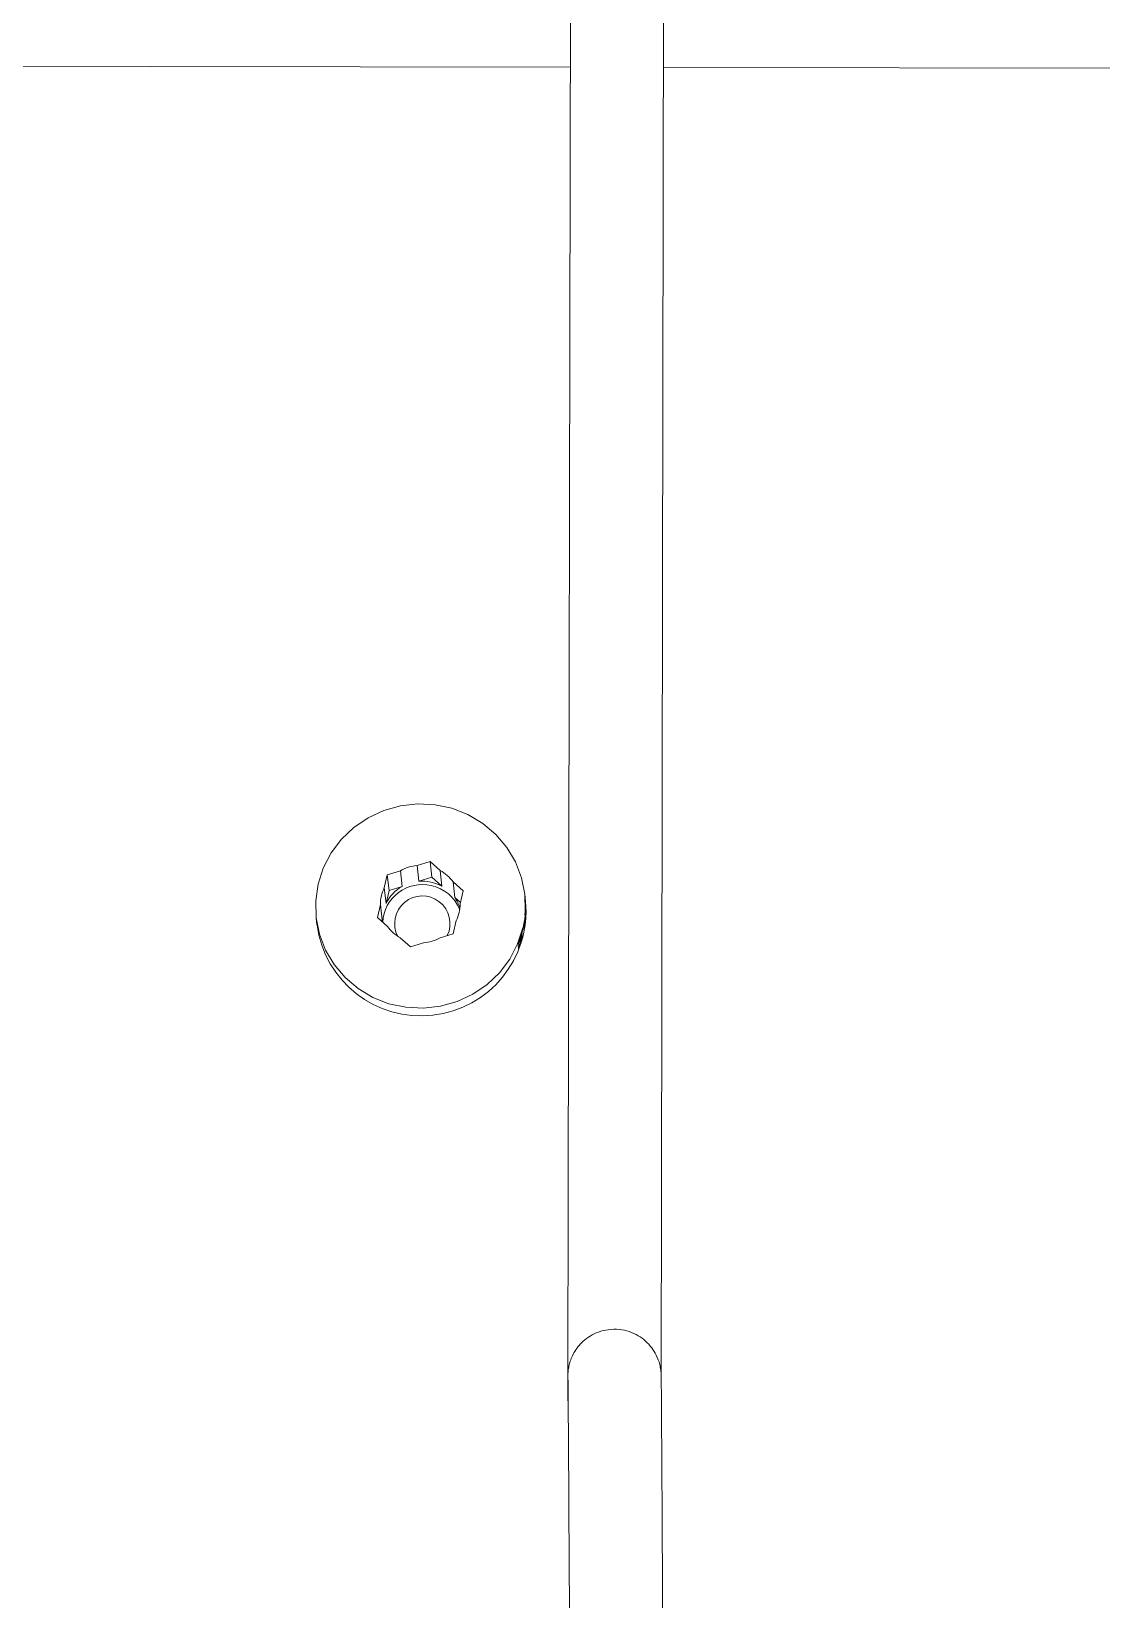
# Model space of a CAD drawing. Extents: x 766778 to 845620, y 133762 to 209800.
# Drawn here: x 788195 to 788332.7, y 190642.7 to 190844.3 of the extents above; entities that cross this region are included whole.
import ezdxf

# ---------------------------------------------------------------- set-up
doc = ezdxf.new("R2010")
doc.units = 0
doc.header["$MEASUREMENT"] = 0
doc.layers.get('0').update_dxf_attribs({"color": 1, "linetype": 'CONTINUOUS'})

# ---------------------------------------------------------------- blocks, each defined once
blk = doc.blocks.new('fifui')
at = {"color": 252, "linetype": 'Continuous', "lineweight": 5}
for p, q in [((404982.1, -8129.21), (404982.1, -8314.61)), ((404994.09, -8314.61), (404994.09, -8129.21)), ((404928.09, -8170.14), (404908.09, -8170.14)), ((404928.09, -8170.14), (404982.1, -8170.14)), ((404994.09, -8170.14), (405188.09, -8170.14)), ((404958.3, -8265.74), (404956.28, -8266.67)), ((404960.44, -8265.13), (404958.3, -8265.74)), ((404962.66, -8264.88), (404960.44, -8265.13)), ((404964.88, -8264.98), (404962.66, -8264.88)), ((404967.06, -8265.44), (404964.88, -8264.98)), ((404969.12, -8266.25), (404967.06, -8265.44)), ((404971.02, -8267.37), (404969.12, -8266.25)), ((404954.45, -8267.92), (404952.85, -8269.45)), ((404956.28, -8266.67), (404954.45, -8267.92)), ((404972.7, -8268.78), (404971.02, -8267.37)), ((404952.85, -8269.45), (404951.53, -8271.2)), ((404974.12, -8270.45), (404972.7, -8268.78)), ((404975.24, -8272.32), (404974.12, -8270.45)), ((404951.53, -8271.2), (404950.53, -8273.15)), ((404962.59, -8272.81), (404964.27, -8272.29)), ((404964.27, -8272.29), (404965.56, -8273.44)), ((404964.5, -8274.31), (404964.27, -8272.29)), ((404976.02, -8274.35), (404975.24, -8272.32)), ((404950.53, -8273.15), (404949.86, -8275.22)), ((404958.38, -8275.68), (404958.76, -8274)), ((404958.76, -8274), (404960.44, -8273.48)), ((404958.99, -8276.02), (404958.76, -8274)), ((404960.67, -8275.5), (404960.44, -8273.48)), ((404962.59, -8272.81), (404962.82, -8274.83)), ((404964.5, -8274.31), (404962.82, -8274.83)), ((404965.79, -8275.46), (404964.5, -8274.31)), ((404965.79, -8275.46), (404965.56, -8273.44)), ((404976.45, -8276.48), (404976.02, -8274.35)), ((404949.86, -8275.22), (404949.56, -8277.37)), ((404958.38, -8275.68), (404958.61, -8277.7)), ((404958.99, -8276.02), (404958.61, -8277.7)), ((404960.67, -8275.5), (404958.99, -8276.02)), ((404967.22, -8274.91), (404968.52, -8276.07)), ((404967.22, -8274.91), (404967.45, -8276.93)), ((404968.52, -8276.07), (404968.13, -8277.74)), ((404976.55, -8277.4), (404976.45, -8276.48)), ((404976.51, -8278.65), (404976.45, -8276.48)), ((404949.56, -8277.37), (404949.62, -8279.54)), ((404957.5, -8279.49), (404957.89, -8277.82)), ((404958.12, -8279.84), (404957.89, -8277.82)), ((404968.17, -8277.57), (404967.45, -8276.93)), ((404949.62, -8279.54), (404949.73, -8280.46)), ((404949.62, -8279.54), (404950.05, -8281.67)), ((404958.8, -8280.65), (404957.5, -8279.49)), ((404958.12, -8279.84), (404958.08, -8280.01)), ((404958.12, -8280.05), (404958.12, -8279.84)), ((404967.64, -8279.88), (404967.26, -8281.56)), ((404976.4, -8280.13), (404976.48, -8279.59)), ((404976.43, -8280.54), (404976.41, -8280.36)), ((404976.53, -8280.05), (404976.46, -8280.65)), ((404976.47, -8279.16), (404976.51, -8278.65)), ((404976.48, -8279.84), (404976.5, -8280.02)), ((404976.52, -8279.38), (404976.55, -8279.66)), ((404976.53, -8278.97), (404976.58, -8279.48)), ((404976.53, -8279.47), (404976.58, -8279.48)), ((404950.05, -8281.67), (404950.83, -8283.7)), ((404961.75, -8283.27), (404960.45, -8282.12)), ((404967.26, -8281.56), (404965.58, -8282.08)), ((404975.54, -8282.87), (404976.21, -8280.8)), ((404976.13, -8281.38), (404975.72, -8282.74)), ((404976.19, -8281.93), (404975.77, -8283.15)), ((404975.87, -8282.42), (404976.14, -8281.48)), ((404975.87, -8282.42), (404975.88, -8282.51)), ((404975.89, -8282.6), (404975.9, -8282.69)), ((404976.18, -8281.83), (404975.9, -8282.69)), ((404976.1, -8281.81), (404976.11, -8281.9)), ((404976.1, -8281.81), (404976.18, -8281.83)), ((404976.13, -8281.38), (404976.14, -8281.48)), ((404976.18, -8281.83), (404976.19, -8281.93)), ((404976.19, -8280.99), (404976.37, -8281.03)), ((404976.21, -8280.8), (404976.21, -8280.8)), ((404976.36, -8281.02), (404976.32, -8280.69)), ((404950.83, -8283.7), (404951.95, -8285.57)), ((404963.43, -8282.75), (404961.75, -8283.27)), ((404974.54, -8284.82), (404975.54, -8282.87)), ((404975.67, -8283.48), (404975.61, -8282.96)), ((404975.63, -8283.12), (404975.77, -8283.15)), ((404975.77, -8283.15), (404975.72, -8282.74)), ((404951.95, -8285.57), (404953.37, -8287.24)), ((404971.62, -8288.1), (404973.22, -8286.57)), ((404973.22, -8286.57), (404974.54, -8284.82)), ((404953.37, -8287.24), (404955.05, -8288.65)), ((404955.05, -8288.65), (404956.95, -8289.77)), ((404969.79, -8289.35), (404971.62, -8288.1)), ((404956.95, -8289.77), (404959.01, -8290.58)), ((404959.01, -8290.58), (404961.19, -8291.04)), ((404965.63, -8290.89), (404967.77, -8290.29)), ((404967.77, -8290.29), (404969.79, -8289.35)), ((404961.19, -8291.04), (404963.41, -8291.14)), ((404963.41, -8291.14), (404965.63, -8290.89)), ((404982.1, -8314.61), (404982.1, -8339.09)), ((404994.09, -8338.22), (404994.09, -8314.61)), ((404982.1, -8339.09), (404982.1, -8340.86)), ((404982.1, -8340.86), (404982.1, -8341.59)), ((404982.32, -8363.52), (404982.34, -8367.16)), ((404994.33, -8367.07), (404994.31, -8363.43))]:
    blk.add_line(p, q, dxfattribs=at)
for centre, radius, start, end in [((404963.04, -8278.04), 5.25, 94.9138, 119.6464), ((404963.13, -8277.84), 5.03, 35.6251, 61.0721), ((404962.78, -8277.82), 4.9, 154.1345, 180.0361), ((404963.28, -8280.36), 5.11, 77.1725, 176.9402), ((404963.18, -8279.92), 5.09, 119.5465, 154.0473), ((404963.27, -8280.03), 5.22, 61.0916, 95.0021), ((404963.4, -8280.32), 5.04, 21.6774, 78.4389), ((404963.11, -8278.64), 13.5, 187.745, 5.2859), ((404963.28, -8280.27), 3.56, 334.574, 207.7751), ((404963.46, -8279.78), 4.9, 18.5946, 35.5772), ((404963.23, -8277.75), 4.9, 334.1332, 0.0376), ((404962.89, -8277.72), 5.03, 215.6257, 241.0716), ((404962.98, -8277.52), 5.25, 274.9138, 299.6464), ((404963.61, -8278.31), 12.97, 341.1029, 344.3504), ((404963.6, -8278.4), 13, 341.1061, 344.3471)]:
    blk.add_arc(centre, radius, start, end, dxfattribs=at)
for points, knots in [([(404975.61, -8282.96), (404975.81, -8282.37), (404976.2, -8281.18), (404976.45, -8279.81), (404976.51, -8279.12), (404976.53, -8278.97)], [0, 0, 0, 0, 0.435584, 0.871519, 1, 1, 1, 1]), ([(404976.58, -8279.48), (404976.53, -8280.11), (404976.41, -8281.36), (404976.01, -8282.69), (404975.73, -8283.33), (404975.67, -8283.48)], [0, 0, 0, 0, 0.435583, 0.871517, 1, 1, 1, 1]), ([(404976.4, -8280.13), (404976.39, -8280.17), (404976.37, -8280.26), (404976.35, -8280.41), (404976.33, -8280.53), (404976.32, -8280.63), (404976.32, -8280.68), (404976.32, -8280.69), (404976.32, -8280.69)], [0, 0, 0, 0, 0.195309, 0.39066, 0.585703, 0.780511, 0.975209, 1, 1, 1, 1]), ([(404976.41, -8280.36), (404976.4, -8280.35), (404976.4, -8280.33), (404976.41, -8280.27), (404976.42, -8280.19), (404976.43, -8280.1), (404976.44, -8280.01), (404976.45, -8279.93), (404976.47, -8279.87), (404976.47, -8279.83), (404976.48, -8279.83), (404976.48, -8279.84), (404976.48, -8279.84)], [0, 0, 0, 0, 0.107024, 0.214039, 0.321126, 0.428414, 0.536004, 0.643855, 0.751793, 0.859525, 0.966787, 1, 1, 1, 1]), ([(404976.5, -8280.02), (404976.5, -8280.03), (404976.5, -8280.05), (404976.5, -8280.11), (404976.49, -8280.19), (404976.48, -8280.28), (404976.47, -8280.37), (404976.45, -8280.45), (404976.44, -8280.51), (404976.43, -8280.55), (404976.43, -8280.55), (404976.43, -8280.54), (404976.43, -8280.54)], [0, 0, 0, 0, 0.106795, 0.21358, 0.32064, 0.428206, 0.536101, 0.644013, 0.751714, 0.859099, 0.966266, 1, 1, 1, 1]), ([(404976.48, -8279.59), (404976.48, -8279.55), (404976.49, -8279.47), (404976.5, -8279.4), (404976.51, -8279.37), (404976.51, -8279.37), (404976.51, -8279.38)], [0, 0, 0, 0, 0.312605, 0.625227, 0.936661, 1, 1, 1, 1]), ([(404976.55, -8279.66), (404976.55, -8279.67), (404976.55, -8279.7), (404976.55, -8279.8), (404976.54, -8279.92), (404976.53, -8280.01), (404976.53, -8280.05)], [0, 0, 0, 0, 0.255823, 0.511606, 0.768557, 1, 1, 1, 1]), ([(404976.37, -8281.02), (404976.36, -8281.03), (404976.36, -8281.03), (404976.36, -8281.02), (404976.36, -8281.02)], [0, 0, 0, 0, 0.805641, 1, 1, 1, 1]), ([(404976.46, -8280.65), (404976.45, -8280.69), (404976.43, -8280.79), (404976.41, -8280.9), (404976.39, -8280.99), (404976.38, -8281.02), (404976.37, -8281.03)], [0, 0, 0, 0, 0.250241, 0.50051, 0.750416, 1, 1, 1, 1]), ([(404994.31, -8363.43), (404994.3, -8362.88), (404994.29, -8361.26), (404994.27, -8358.67), (404994.25, -8355.71), (404994.23, -8352.91), (404994.21, -8350.3), (404994.19, -8347.89), (404994.17, -8345.72), (404994.16, -8343.79), (404994.14, -8342.13), (404994.13, -8340.74), (404994.12, -8339.65), (404994.11, -8338.86), (404994.1, -8338.42), (404994.09, -8338.25), (404994.09, -8338.06), (404994.07, -8337.86), (404994.03, -8337.48), (404993.89, -8336.71), (404993.52, -8335.73), (404992.9, -8334.72), (404992.11, -8333.87), (404991.13, -8333.15), (404989.99, -8332.64), (404988.67, -8332.35), (404987.32, -8332.38), (404986.04, -8332.7), (404984.96, -8333.22), (404984.08, -8333.88), (404983.39, -8334.62), (404982.88, -8335.39), (404982.52, -8336.13), (404982.3, -8336.8), (404982.19, -8337.35), (404982.13, -8337.75), (404982.12, -8337.97), (404982.11, -8338.11), (404982.11, -8338.23), (404982.1, -8338.35), (404982.1, -8338.54), (404982.1, -8338.8), (404982.1, -8339.06), (404982.1, -8339.09)], [0, 0, 0, 0, 0.025299, 0.07342, 0.121556, 0.169694, 0.217835, 0.26598, 0.314131, 0.362294, 0.410473, 0.458685, 0.50696, 0.555394, 0.604352, 0.630519, 0.638993, 0.643375, 0.647886, 0.658843, 0.676974, 0.693198, 0.70997, 0.72717, 0.745426, 0.76415, 0.785025, 0.803833, 0.82098, 0.836778, 0.851322, 0.864605, 0.87653, 0.88691, 0.89535, 0.901277, 0.905105, 0.90861, 0.913838, 0.924533, 0.94391, 0.992604, 1, 1, 1, 1]), ([(404982.11, -8338.62), (404982.11, -8338.62), (404982.11, -8338.64), (404982.12, -8338.87), (404982.12, -8339.36), (404982.13, -8340.21), (404982.14, -8341.38), (404982.16, -8342.86), (404982.17, -8344.62), (404982.19, -8346.63), (404982.21, -8348.9), (404982.23, -8351.38), (404982.25, -8354.07), (404982.27, -8356.92), (404982.29, -8359.88), (404982.31, -8362.11), (404982.32, -8363.32), (404982.32, -8363.52)], [0, 0, 0, 0, 0.024382, 0.072623, 0.138982, 0.213479, 0.29021, 0.367561, 0.445126, 0.522783, 0.600485, 0.678212, 0.755953, 0.833704, 0.911461, 0.985142, 1, 1, 1, 1]), ([(404982.34, -8367.16), (404982.35, -8367.72), (404982.36, -8369.36), (404982.39, -8372.13), (404982.43, -8375.45), (404982.47, -8378.8), (404982.53, -8382.12), (404982.59, -8385.41), (404982.65, -8388.62), (404982.73, -8391.72), (404982.81, -8394.7), (404982.89, -8397.52), (404982.97, -8400.17), (404983.06, -8402.61), (404983.16, -8404.83), (404983.25, -8406.82), (404983.34, -8408.55), (404983.44, -8410.04), (404983.53, -8411.06), (404983.58, -8411.58), (404983.6, -8411.74)], [0, 0, 0, 0, 0.03066, 0.088989, 0.147321, 0.205647, 0.263973, 0.322303, 0.380645, 0.439005, 0.497395, 0.555827, 0.614321, 0.672905, 0.731626, 0.790566, 0.849877, 0.909881, 0.971391, 1, 1, 1, 1]), ([(404995.51, -8410.38), (404995.5, -8410.28), (404995.47, -8410.02), (404995.41, -8409.32), (404995.34, -8408.26), (404995.26, -8406.86), (404995.17, -8405.15), (404995.08, -8403.16), (404995, -8400.91), (404994.91, -8398.43), (404994.83, -8395.75), (404994.75, -8392.89), (404994.68, -8389.89), (404994.61, -8386.76), (404994.54, -8383.54), (404994.49, -8380.26), (404994.44, -8376.95), (404994.39, -8373.64), (404994.36, -8370.32), (404994.34, -8368.16), (404994.33, -8367.07)], [0, 0, 0, 0, 0.0304689, 0.0776999, 0.129359, 0.1841722, 0.2406259, 0.2979477, 0.3557486, 0.4138301, 0.472084, 0.5304486, 0.5888869, 0.6473746, 0.7058959, 0.7644388, 0.8229946, 0.881556, 0.9401155, 1, 1, 1, 1])]:
    blk.add_open_spline(points, degree=3, knots=knots, dxfattribs=at)
blk = doc.blocks.new('A$C7EB86452')
at = {"rotation": 352.0000000000881}
blk.add_blockref('fifui', (-398601.24, 63941.46), dxfattribs=at)
blk = doc.blocks.new('ENGINE')
at = {"color": 4, "linetype": 'Continuous', "ltscale": 12, "rotation": 7.698618751251217}
blk.add_blockref('A$C7EB86452', (945855.32, 205857.51), dxfattribs=at)

msp = doc.modelspace()

# ---------------------------------------------------------------- block references
at = {"color": 7, "linetype": 'Continuous', "rotation": 0.1984573570547499}
msp.add_blockref('ENGINE', (-158232.80366, -17964.77499), dxfattribs=at)

doc.saveas('drawing.dxf')
